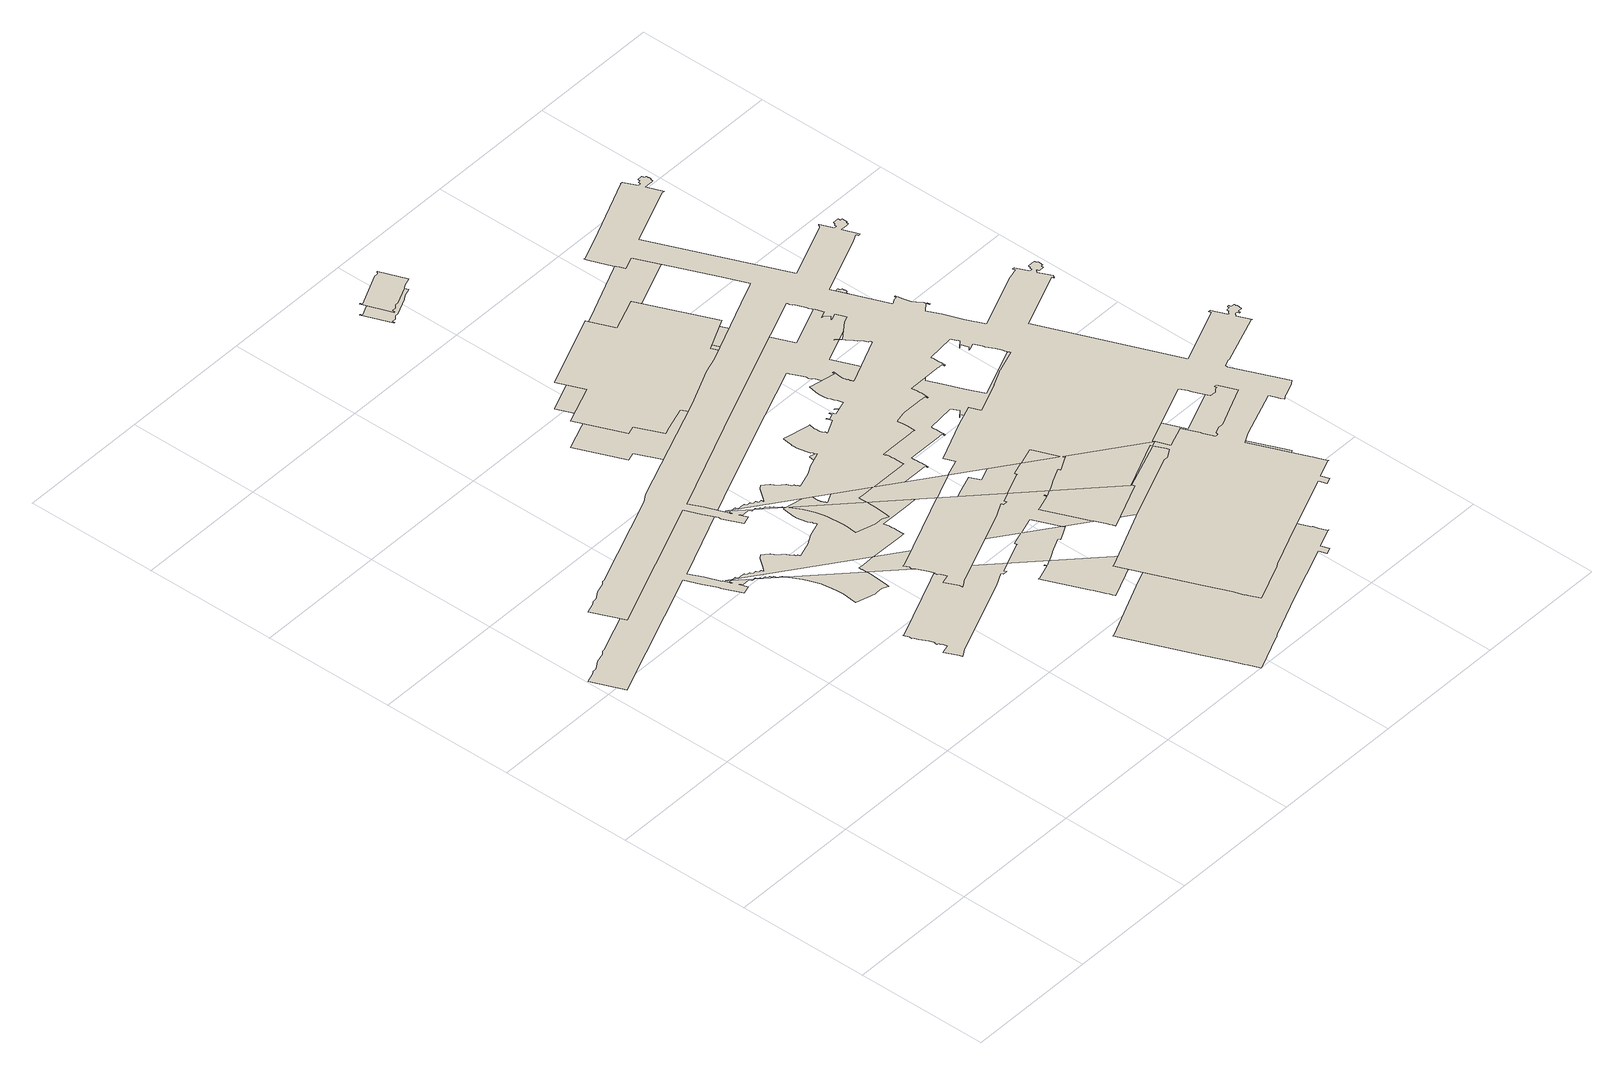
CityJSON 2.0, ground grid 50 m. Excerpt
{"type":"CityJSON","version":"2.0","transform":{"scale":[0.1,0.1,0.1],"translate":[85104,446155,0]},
"CityObjects":{
"building1":{"type":"Building","attributes":{"yearOfConstruction":"1957-01-01Z","measuredHeight":29.8,"storeysAboveGround":9},"geometry":[{"type":"MultiSurface","lod":"1.2","boundaries":[[[0,1,2,3,4,5,6,7,8,9,10,11,12,13,14,15,16,17,18,19,20,21,22,23,24,25,26,27,28,29,30,31,32,33,34,35,36,37,38,39,40,41,42,43,44,45,46,47,48,49,50,51,52,53,54,55,56,57,58,59,60,61,62,63,64,65,66,67,68,69,70,71,72,73,74,75,76,77,78,79,80,81,82,83,84,85,86,87,88,89,90,91,92,93,94,95,96,97,98,99,100,101,102,103,104,105,106,107,108,109,110,111,112,113,114,115,116,117,118,119,120,121,122,123,124,125,126,127,128,129,130,131,132,133,134,135,136,137,138,139,140,141,142,143,144,145,146,147,148,149,150,151,152,153,154,155,156,157,158,159,160,161,162,163,164,165,166,167,168,169,170,171,172,173,174,175,176,177,178,179,180,181,182,183,184,185,186,187,188,189,184,190,191,192,193,194,195,196,197,198,199,200,201,202,203,204,205,206,207,208,209,210,211,212,213,214,215,216,217,218,219,220,221,222,223,224,225,226,227,228,229,230,231,232,233,234,235,236,237,238,239,240,241,242,243,244,245,246,247,248,249,250,251,252,253,254,255,256,257,258,259,260,261,262,263,264,265,266,267,268,269,270,271,272,273,274,275,276,277,278,279,280,281,282,283,284,285,286,287,288,289,290,291,292,293,294,295,296,297,298,299,300,301,302,303,304,305,306,307,308,309,310,311,312,313,314,315,316,317,318,319,320,321,322,323,324,325,326,327,328,329,330,331,332,333,334,335,336,337,338,339,340,341,342,343,344,345,346,347,348,349,350,351,352,353,354,355,356,357,358,359,360,361,362,363,364,365,366,367,368,369,370,371,372,373,374,375,376,377,378,379,380,381,382,383,384,385,386,387,388,389,390,391,392,393,394,395,396,397,398,399,400,401,402,403,404,405,406,407,408,409,410,411,412,413,414,415,416,417,418,419,420,421,422,423,424,425,426,427,428,429,430,431,432,433,434,435,436,437,438,439,440,441,442,443,444,445,446,447,448,449,450,451,452,453,454,455,456,457,458,459,460,461,462,463,464,465,466,467,468,469,470,471,472,473,474,475,476,477,478,479,480,481,482,483,484,485,486,487,488,489,490,491,492,493,494,495,496,497,498,499,500,501,502,503,504,505,506,507,508,509,510,511,512,513,514,515,516,517,518,519,520,521,522,523,524,525,526,527,528,529,530,531,532,533,534,535,536,537,538,539,540,541,542,543,544,545,546,547,548,549,550,551,552,553,554,555,556,557,558,559,560,561,562,563,564,565,566,567,568,569,570,571,572,573,574,575,576,577,578,579,580,581,0,582,583,584,585,586,587,588,589,590,591,592,593,594,595,596,597,598,599,600,601,602,603,604,605,606,607,608,609,610,611,612,613,614,615,616,617,618,619,620,621,622,623,624,625,626,627,628,629,630,631,632,633,634,635,636,637,638,639,640,641,642,643,644,645,646,647,648,649,650,651,652,653,654,655,656,657,658,659,660,661,662,663,664,665,666,667,668,669,670,671,672,673,674,675,676,677,678,679,680,681,682,683,684,685,686,687,688,689,690,691,692,693,694,695,696,697,698,699,700,701,702,703,704,705,706,707,708,709,710,711,712,713,714,715,716,717,718,719,720,721,722,723,724,725,726,727,728,729,730,731,732,733,734,735,736,737,738,739,740,741,742,743,744,745,746,582,747,748,749,750,751,752,753,754,755,756,757,758,759,760,761,762,763,764,765,766,767,768,769,770,771,772,773,774,775,776,777,778,779,780,747]],[[781,782,783,784,785,786,787,788,789,790,791,792,793,794,795,796,797,798,799,800,801,802,803,804,805,806,807,808,809,810,811,812,813,814,815,816,817,818,819,820,821,822,823,824,825,826,827,828,829,830,831,832,833,834,835,836,837,838,839,840,841,842,843,844,845,846,847,848,849,850,851,852,853,854,855,856,857,858,859,860,861,862,863,864,865,866,867,868,869,870,871,872,873,874,875,876,877,878,879,880,881,882,883,884,885,886,887,888,889,890,891,892,893,894,895,896,897,898,899,900,901,902,903,904,905,906,907,908,909,910,911,912,913,914,915,916,917,918,919,920,921,922,923,924,925,926,927,928,929,930,931,932,933,934,935,936,937,938,939,940,941,942,943,944,945,946,947,948,949,950,951,952,953,954,955,956,957,958,959,960,961,962,963,964,965,966,967,968,969,970,965,971,972,973,974,975,976,977,978,979,980,981,982,983,984,985,986,987,988,989,990,991,992,993,994,995,996,997,998,999,1000,1001,1002,1003,1004,1005,1006,1007,1008,1009,1010,1011,1012,1013,1014,1015,1016,1017,1018,1019,1020,1021,1022,1023,1024,1025,1026,1027,1028,1029,1030,1031,1032,1033,1034,1035,1036,1037,1038,1039,1040,1041,1042,1043,1044,1045,1046,1047,1048,1049,1050,1051,1052,1053,1054,1055,1056,1057,1058,1059,1060,1061,1062,1063,1064,1065,1066,1067,1068,1069,1070,1071,1072,1073,1074,1075,1076,1077,1078,1079,1080,1081,1082,1083,1084,1085,1086,1087,1088,1089,1090,1091,1092,1093,1094,1095,1096,1097,1098,1099,1100,1101,1102,1103,1104,1105,1106,1107,1108,1109,1110,1111,1112,1113,1114,1115,1116,1117,1118,1119,1120,1121,1122,1123,1124,1125,1126,1127,1128,1129,1130,1131,1132,1133,1134,1135,1136,1137,1138,1139,1140,1141,1142,1143,1144,1145,1146,1147,1148,1149,1150,1151,1152,1153,1154,1155,1156,1157,1158,1159,1160,1161,1162,1163,1164,1165,1166,1167,1168,1169,1170,1171,1172,1173,1174,1175,1176,1177,1178,1179,1180,1181,1182,1183,1184,1185,1186,1187,1188,1189,1190,1191,1192,1193,1194,1195,1196,1197,1198,1199,1200,1201,1202,1203,1204,1205,1206,1207,1208,1209,1210,1211,1212,1213,1214,1215,1216,1217,1218,1219,1220,1221,1222,1223,1224,1225,1226,1227,1228,1229,1230,1231,1232,1233,1234,1235,1236,1237,1238,1239,1240,1241,1242,1243,1244,1245,1246,1247,1248,1249,1250,1251,1252,1253,1254,1255,1256,1257,1258,1259,1260,1261,1262,1263,1264,1265,1266,1267,1268,1269,1270,1271,1272,1273,1274,1275,1276,1277,1278,1279,1280,1281,1282,1283,1284,1285,1286,1287,1288,1289,1290,1291,1292,1293,1294,1295,1296,1297,1298,1299,1300,1301,1302,1303,1304,1305,1306,1307,1308,1309,1310,1311,1312,1313,1314,1315,1316,1317,1318,1319,1320,1321,1322,1323,1324,1325,1326,1327,1328,1329,1330,1331,1332,1333,1334,1335,1336,1337,1338,1339,1340,1341,1342,1343,1344,1345,1346,1347,1348,1349,1350,1351,1352,1353,1354,1355,1356,1357,1358,1359,1360,1361,1362,781,1363,1364,1365,1366,1367,1368,1369,1370,1371,1372,1373,1374,1375,1376,1377,1378,1379,1380,1381,1382,1383,1384,1385,1386,1387,1388,1389,1390,1391,1392,1393,1394,1395,1396,1397,1398,1399,1400,1401,1402,1403,1404,1405,1406,1407,1408,1409,1410,1411,1412,1413,1414,1415,1416,1417,1418,1419,1420,1421,1422,1423,1424,1425,1426,1427,1428,1429,1430,1431,1432,1433,1434,1435,1436,1437,1438,1439,1440,1441,1442,1443,1444,1445,1446,1447,1448,1449,1450,1451,1452,1453,1454,1455,1456,1457,1458,1459,1460,1461,1462,1463,1464,1465,1466,1467,1468,1469,1470,1471,1472,1473,1474,1475,1476,1477,1478,1479,1480,1481,1482,1483,1484,1485,1486,1487,1488,1489,1490,1491,1492,1493,1494,1495,1496,1497,1498,1499,1500,1501,1502,1503,1504,1505,1506,1507,1508,1509,1510,1511,1512,1513,1514,1515,1516,1517,1518,1519,1520,1521,1522,1523,1524,1525,1526,1527,1363,1528,1529,1530,1531,1532,1533,1534,1535,1536,1537,1538,1539,1540,1541,1542,1543,1544,1545,1546,1547,1548,1549,1550,1551,1552,1553,1554,1555,1556,1557,1558,1559,1560,1561,1528]]]}]},
"building2":{"type":"Building","attributes":{"yearOfConstruction":"2018-01-01Z","measuredHeight":11.29,"storeysAboveGround":3},"geometry":[{"type":"MultiSurface","lod":"1.2","boundaries":[[[1562,1563,1564,1565,1566,1567,1568,1569,349,348,347,1570,1571,1572,1573,1574]],[[1575,1576,1577,1578,1579,1580,1581,1582,1583,1584,1585,1586,1587,1588,1589,1590]]]}]},
"building3":{"type":"Building","attributes":{"yearOfConstruction":"2008-01-01Z","measuredHeight":4.59,"storeysAboveGround":1},"geometry":[{"type":"MultiSurface","lod":"1.2","boundaries":[[[1591,1592,1593,1594,1595,1596,1597,1598,1599,1600,1601,1602,1603,1604,1605]],[[1606,1607,1608,1609,1610,1611,1612,1613,1614,1615,1616,1617,1618,1619,1620]]]}]}
},
"vertices":[
[1601,670,0],[1789,750,0],[1792,740,0],[1812,700,0],[1815,690,0],[1781,670,0],[1780,670,0],[1764,670,0],[1763,670,0],[1498,560,0],[1274,460,0],[1271,460,0],[1269,460,0],[1384,180,0],[1423,90,0],[1438,50,0],[1439,50,0],[1443,40,0],[1460,0,0],[1462,0,0],[1604,60,0],[1605,60,0],[1621,70,0],[1622,70,0],[1784,140,0],[2007,230,0],[2018,200,0],[2041,210,0],[2030,240,0],[2102,270,0],[2105,270,0],[2104,270,0],[2103,270,0],[2091,300,0],[2085,320,0],[2084,320,0],[1997,530,0],[2035,550,0],[2217,620,0],[2226,600,0],[2232,580,0],[2238,570,0],[2254,580,0],[2256,580,0],[2305,600,0],[2321,610,0],[2235,810,0],[2237,820,0],[2265,830,0],[2268,830,0],[2455,900,0],[2457,900,0],[2463,900,0],[2440,950,0],[2450,960,0],[2451,960,0],[2453,960,0],[2455,960,0],[2456,960,0],[2458,960,0],[2460,950,0],[2461,950,0],[2463,950,0],[2465,960,0],[2466,960,0],[2468,960,0],[2470,960,0],[2471,960,0],[2473,960,0],[2474,960,0],[2476,960,0],[2477,960,0],[2478,960,0],[2479,960,0],[2480,970,0],[2481,970,0],[2482,970,0],[2482,980,0],[2481,980,0],[2480,980,0],[2479,990,0],[2478,990,0],[2477,990,0],[2475,990,0],[2474,990,0],[2473,990,0],[2471,990,0],[2469,990,0],[2468,990,0],[2466,990,0],[2464,1000,0],[2463,1000,0],[2461,1000,0],[2459,1000,0],[2458,990,0],[2456,990,0],[2454,990,0],[2453,990,0],[2451,990,0],[2450,990,0],[2448,990,0],[2447,990,0],[2446,990,0],[2445,990,0],[2444,980,0],[2443,980,0],[2442,980,0],[2432,970,0],[2408,1030,0],[2402,1030,0],[2404,1020,0],[2184,930,0],[1980,1430,0],[2200,1520,0],[2202,1510,0],[2208,1520,0],[2185,1570,0],[2195,1580,0],[2197,1570,0],[2198,1570,0],[2200,1570,0],[2201,1570,0],[2203,1570,0],[2205,1570,0],[2207,1570,0],[2208,1570,0],[2210,1570,0],[2212,1570,0],[2213,1570,0],[2215,1570,0],[2217,1570,0],[2218,1570,0],[2219,1580,0],[2221,1580,0],[2222,1580,0],[2223,1580,0],[2224,1580,0],[2225,1580,0],[2226,1580,0],[2226,1590,0],[2227,1590,0],[2227,1600,0],[2226,1600,0],[2225,1600,0],[2224,1600,0],[2223,1600,0],[2222,1610,0],[2221,1610,0],[2219,1610,0],[2218,1610,0],[2216,1610,0],[2215,1610,0],[2213,1610,0],[2212,1610,0],[2210,1610,0],[2208,1610,0],[2206,1610,0],[2205,1610,0],[2203,1610,0],[2201,1610,0],[2200,1610,0],[2198,1610,0],[2197,1610,0],[2195,1610,0],[2194,1610,0],[2192,1610,0],[2191,1600,0],[2190,1600,0],[2189,1600,0],[2188,1600,0],[2187,1600,0],[2187,1590,0],[2177,1590,0],[2155,1640,0],[2151,1640,0],[2148,1640,0],[2151,1630,0],[2115,1620,0],[2112,1620,0],[1893,1530,0],[1861,1600,0],[1835,1670,0],[1812,1720,0],[1839,1740,0],[1842,1740,0],[1845,1730,0],[1848,1730,0],[1845,1740,0],[1844,1740,0],[1843,1740,0],[1841,1740,0],[1840,1750,0],[1839,1750,0],[1831,1760,0],[1824,1770,0],[1818,1780,0],[1813,1800,0],[1810,1810,0],[1807,1830,0],[1806,1830,0],[1805,1830,0],[1805,1840,0],[1804,1840,0],[1801,1840,0],[1801,1830,0],[1798,1830,0],[1787,1830,0],[1771,1820,0],[1689,2020,0],[1908,2110,0],[1911,2110,0],[1947,2130,0],[1950,2120,0],[1953,2120,0],[1956,2120,0],[1957,2120,0],[1934,2180,0],[1944,2180,0],[1946,2180,0],[1947,2180,0],[1949,2180,0],[1950,2180,0],[1952,2180,0],[1954,2180,0],[1955,2180,0],[1957,2180,0],[1959,2180,0],[1961,2180,0],[1962,2180,0],[1964,2180,0],[1965,2180,0],[1967,2180,0],[1968,2180,0],[1970,2180,0],[1971,2190,0],[1972,2190,0],[1973,2190,0],[1974,2190,0],[1975,2190,0],[1976,2200,0],[1975,2200,0],[1975,2210,0],[1974,2210,0],[1973,2210,0],[1972,2210,0],[1971,2210,0],[1969,2210,0],[1968,2210,0],[1967,2220,0],[1965,2220,0],[1964,2220,0],[1962,2220,0],[1960,2220,0],[1959,2220,0],[1957,2220,0],[1955,2220,0],[1953,2220,0],[1952,2220,0],[1950,2220,0],[1948,2220,0],[1947,2220,0],[1945,2220,0],[1944,2220,0],[1942,2210,0],[1941,2210,0],[1940,2210,0],[1939,2210,0],[1938,2210,0],[1937,2210,0],[1936,2200,0],[1926,2200,0],[1906,2250,0],[1900,2240,0],[1901,2240,0],[1681,2150,0],[1477,2640,0],[1697,2730,0],[1699,2730,0],[1705,2730,0],[1682,2790,0],[1692,2790,0],[1694,2790,0],[1695,2790,0],[1697,2790,0],[1698,2790,0],[1700,2790,0],[1702,2790,0],[1704,2790,0],[1705,2790,0],[1707,2790,0],[1709,2790,0],[1710,2790,0],[1712,2790,0],[1714,2790,0],[1715,2790,0],[1716,2790,0],[1718,2790,0],[1719,2790,0],[1720,2800,0],[1721,2800,0],[1722,2800,0],[1723,2800,0],[1724,2800,0],[1724,2810,0],[1723,2810,0],[1722,2820,0],[1721,2820,0],[1720,2820,0],[1719,2820,0],[1718,2820,0],[1716,2820,0],[1715,2820,0],[1713,2830,0],[1712,2830,0],[1710,2830,0],[1708,2830,0],[1707,2830,0],[1705,2830,0],[1703,2830,0],[1702,2830,0],[1700,2830,0],[1698,2830,0],[1697,2830,0],[1695,2830,0],[1693,2820,0],[1692,2820,0],[1691,2820,0],[1689,2820,0],[1688,2820,0],[1687,2820,0],[1686,2820,0],[1685,2820,0],[1685,2810,0],[1684,2810,0],[1674,2810,0],[1650,2860,0],[1644,2860,0],[1645,2860,0],[1418,2760,0],[1344,2730,0],[1296,2710,0],[1297,2710,0],[1291,2710,0],[1293,2700,0],[1309,2660,0],[1325,2620,0],[1335,2600,0],[1342,2580,0],[1392,2600,0],[1511,2320,0],[1548,2230,0],[1530,2220,0],[1504,2210,0],[1197,2080,0],[1135,2060,0],[982,1990,0],[556,1820,0],[525,1800,0],[155,1650,0],[147,1650,0],[136,1640,0],[99,1630,0],[68,1610,0],[67,1610,0],[53,1610,0],[39,1600,0],[38,1600,0],[6,1590,0],[57,1470,0],[58,1470,0],[576,1680,0],[600,1620,0],[623,1570,0],[624,1560,0],[656,1490,0],[686,1500,0],[676,1530,0],[679,1530,0],[681,1520,0],[683,1520,0],[685,1520,0],[686,1520,0],[688,1520,0],[689,1520,0],[691,1520,0],[692,1520,0],[698,1520,0],[703,1520,0],[708,1520,0],[713,1520,0],[718,1510,0],[723,1510,0],[728,1510,0],[734,1510,0],[740,1500,0],[745,1500,0],[750,1490,0],[755,1490,0],[760,1490,0],[765,1480,0],[769,1480,0],[773,1470,0],[778,1470,0],[782,1460,0],[795,1450,0],[808,1430,0],[819,1410,0],[829,1390,0],[837,1370,0],[845,1350,0],[850,1330,0],[854,1310,0],[856,1290,0],[858,1270,0],[859,1250,0],[858,1230,0],[858,1220,0],[857,1210,0],[856,1210,0],[856,1200,0],[855,1200,0],[854,1190,0],[926,1170,0],[937,1170,0],[959,1170,0],[980,1160,0],[982,1160,0],[984,1180,0],[986,1200,0],[988,1220,0],[989,1240,0],[989,1260,0],[989,1280,0],[988,1280,0],[988,1290,0],[1011,1290,0],[1060,1290,0],[1069,1290,0],[1193,1290,0],[1199,1290,0],[1201,1290,0],[1205,1290,0],[1205,1320,0],[1205,1330,0],[1204,1340,0],[1204,1350,0],[1202,1360,0],[1201,1360,0],[1199,1370,0],[1239,1370,0],[1248,1370,0],[1331,1370,0],[1333,1370,0],[1349,1370,0],[1352,1370,0],[1352,1400,0],[1352,1410,0],[1351,1420,0],[1350,1430,0],[1349,1440,0],[1347,1440,0],[1388,1450,0],[1398,1450,0],[1481,1450,0],[1483,1450,0],[1498,1450,0],[1498,1440,0],[1501,1440,0],[1502,1470,0],[1501,1480,0],[1501,1490,0],[1500,1500,0],[1499,1500,0],[1498,1510,0],[1634,1510,0],[1636,1510,0],[1651,1510,0],[1651,1500,0],[1655,1500,0],[1655,1510,0],[1655,1520,0],[1654,1530,0],[1654,1540,0],[1654,1550,0],[1653,1550,0],[1653,1560,0],[1652,1560,0],[1761,1570,0],[1770,1550,0],[1771,1550,0],[1775,1540,0],[1748,1520,0],[1749,1520,0],[1760,1530,0],[1771,1500,0],[1760,1490,0],[1762,1490,0],[1789,1500,0],[1804,1470,0],[1805,1460,0],[1810,1450,0],[1811,1450,0],[1816,1440,0],[1821,1430,0],[1829,1410,0],[1830,1400,0],[1835,1390,0],[1836,1390,0],[1839,1380,0],[1752,1350,0],[1751,1350,0],[1748,1350,0],[1749,1350,0],[1689,1320,0],[1686,1320,0],[1687,1320,0],[1565,1270,0],[1548,1310,0],[1467,1280,0],[1308,1210,0],[1325,1170,0],[1323,1170,0],[1263,1150,0],[835,970,0],[834,970,0],[831,970,0],[840,950,0],[841,950,0],[838,940,0],[839,940,0],[842,940,0],[850,920,0],[865,890,0],[873,870,0],[870,870,0],[871,860,0],[875,860,0],[879,850,0],[882,850,0],[881,850,0],[886,830,0],[854,820,0],[877,770,0],[878,760,0],[896,770,0],[910,780,0],[909,780,0],[912,780,0],[911,780,0],[1207,900,0],[1263,930,0],[1267,920,0],[1282,920,0],[1278,930,0],[1400,980,0],[1401,980,0],[1404,980,0],[1403,990,0],[1494,1020,0],[1521,1030,0],[1566,920,0],[1569,920,0],[1550,910,0],[1512,890,0],[1509,900,0],[1443,870,0],[1446,870,0],[1389,840,0],[1386,850,0],[1383,850,0],[1386,840,0],[1326,820,0],[1324,820,0],[1321,820,0],[1388,660,0],[1393,650,0],[1410,610,0],[1414,600,0],[1417,590,0],[1421,580,0],[1608,660,0],[1604,670,0],[655,1580,0],[653,1580,0],[631,1640,0],[607,1690,0],[963,1840,0],[1252,1960,0],[1549,2080,0],[1552,2080,0],[1553,2070,0],[1558,2060,0],[1559,2060,0],[1577,2020,0],[1577,2010,0],[1578,2010,0],[1583,2000,0],[1584,2000,0],[1589,1990,0],[1599,1960,0],[1571,1950,0],[1572,1950,0],[1583,1950,0],[1595,1930,0],[1584,1920,0],[1585,1920,0],[1613,1930,0],[1627,1890,0],[1602,1880,0],[1536,1830,0],[1519,1850,0],[1516,1850,0],[1528,1840,0],[1539,1820,0],[1550,1810,0],[1561,1790,0],[1571,1780,0],[1580,1760,0],[1582,1760,0],[1583,1760,0],[1584,1760,0],[1585,1760,0],[1586,1760,0],[1587,1750,0],[1589,1750,0],[1405,1670,0],[1403,1680,0],[1402,1680,0],[1401,1680,0],[1400,1680,0],[1399,1690,0],[1398,1690,0],[1397,1690,0],[1396,1700,0],[1394,1700,0],[1393,1710,0],[1393,1720,0],[1394,1730,0],[1395,1740,0],[1397,1750,0],[1393,1750,0],[1392,1740,0],[1294,1760,0],[1296,1760,0],[1292,1760,0],[1287,1730,0],[1285,1720,0],[1285,1710,0],[1286,1690,0],[1288,1680,0],[1292,1670,0],[1296,1660,0],[1301,1650,0],[1307,1630,0],[1248,1610,0],[1243,1620,0],[1239,1630,0],[1238,1630,0],[1236,1630,0],[1238,1620,0],[1214,1610,0],[1212,1620,0],[1211,1620,0],[1210,1620,0],[1213,1610,0],[1218,1600,0],[1160,1570,0],[1159,1580,0],[1158,1580,0],[1157,1580,0],[1156,1580,0],[1153,1590,0],[1151,1590,0],[1150,1600,0],[1149,1600,0],[1149,1610,0],[1149,1620,0],[1153,1640,0],[1149,1640,0],[1148,1640,0],[1050,1660,0],[1052,1660,0],[1049,1660,0],[1047,1660,0],[1045,1650,0],[1044,1640,0],[1043,1630,0],[1042,1620,0],[1041,1620,0],[1041,1610,0],[1041,1600,0],[1043,1590,0],[1045,1580,0],[1047,1570,0],[1050,1560,0],[1053,1550,0],[1056,1550,0],[1057,1540,0],[1058,1540,0],[1059,1540,0],[1063,1530,0],[1005,1510,0],[970,1490,0],[910,1470,0],[909,1470,0],[906,1480,0],[904,1480,0],[902,1480,0],[900,1490,0],[897,1490,0],[895,1490,0],[885,1510,0],[875,1520,0],[864,1530,0],[853,1550,0],[841,1560,0],[829,1570,0],[816,1560,0],[793,1530,0],[777,1510,0],[776,1510,0],[774,1520,0],[773,1520,0],[772,1520,0],[770,1520,0],[769,1520,0],[764,1520,0],[759,1530,0],[753,1530,0],[748,1530,0],[742,1540,0],[737,1540,0],[731,1540,0],[725,1550,0],[719,1550,0],[712,1550,0],[706,1550,0],[700,1550,0],[694,1560,0],[689,1560,0],[683,1560,0],[677,1560,0],[672,1560,0],[666,1560,0],[668,1550,0],[665,1550,0],[663,1560,0],[1813,750,0],[1809,760,0],[2054,860,0],[2058,850,0],[2068,830,0],[2071,820,0],[2080,800,0],[2093,770,0],[2097,760,0],[2103,760,0],[2104,760,0],[2116,760,0],[2118,760,0],[2131,770,0],[2133,770,0],[2139,770,0],[2138,780,0],[2148,780,0],[2177,710,0],[2086,670,0],[2018,640,0],[2016,640,0],[2001,640,0],[2000,640,0],[1972,630,0],[1970,620,0],[1958,620,0],[1953,630,0],[1941,660,0],[1940,670,0],[1913,730,0],[1911,730,0],[1836,700,0],[1832,700,0],[1601,670,298],[1789,750,298],[1792,740,298],[1812,700,298],[1815,690,298],[1781,670,298],[1780,670,298],[1764,670,298],[1763,670,298],[1498,560,298],[1274,460,298],[1271,460,298],[1269,460,298],[1384,180,298],[1423,90,298],[1438,50,298],[1439,50,298],[1443,40,298],[1460,0,298],[1462,0,298],[1604,60,298],[1605,60,298],[1621,70,298],[1622,70,298],[1784,140,298],[2007,230,298],[2018,200,298],[2041,210,298],[2030,240,298],[2102,270,298],[2105,270,298],[2104,270,298],[2103,270,298],[2091,300,298],[2085,320,298],[2084,320,298],[1997,530,298],[2035,550,298],[2217,620,298],[2226,600,298],[2232,580,298],[2238,570,298],[2254,580,298],[2256,580,298],[2305,600,298],[2321,610,298],[2235,810,298],[2237,820,298],[2265,830,298],[2268,830,298],[2455,900,298],[2457,900,298],[2463,900,298],[2440,950,298],[2450,960,298],[2451,960,298],[2453,960,298],[2455,960,298],[2456,960,298],[2458,960,298],[2460,950,298],[2461,950,298],[2463,950,298],[2465,960,298],[2466,960,298],[2468,960,298],[2470,960,298],[2471,960,298],[2473,960,298],[2474,960,298],[2476,960,298],[2477,960,298],[2478,960,298],[2479,960,298],[2480,970,298],[2481,970,298],[2482,970,298],[2482,980,298],[2481,980,298],[2480,980,298],[2479,990,298],[2478,990,298],[2477,990,298],[2475,990,298],[2474,990,298],[2473,990,298],[2471,990,298],[2469,990,298],[2468,990,298],[2466,990,298],[2464,1000,298],[2463,1000,298],[2461,1000,298],[2459,1000,298],[2458,990,298],[2456,990,298],[2454,990,298],[2453,990,298],[2451,990,298],[2450,990,298],[2448,990,298],[2447,990,298],[2446,990,298],[2445,990,298],[2444,980,298],[2443,980,298],[2442,980,298],[2432,970,298],[2408,1030,298],[2402,1030,298],[2404,1020,298],[2184,930,298],[1980,1430,298],[2200,1520,298],[2202,1510,298],[2208,1520,298],[2185,1570,298],[2195,1580,298],[2197,1570,298],[2198,1570,298],[2200,1570,298],[2201,1570,298],[2203,1570,298],[2205,1570,298],[2207,1570,298],[2208,1570,298],[2210,1570,298],[2212,1570,298],[2213,1570,298],[2215,1570,298],[2217,1570,298],[2218,1570,298],[2219,1580,298],[2221,1580,298],[2222,1580,298],[2223,1580,298],[2224,1580,298],[2225,1580,298],[2226,1580,298],[2226,1590,298],[2227,1590,298],[2227,1600,298],[2226,1600,298],[2225,1600,298],[2224,1600,298],[2223,1600,298],[2222,1610,298],[2221,1610,298],[2219,1610,298],[2218,1610,298],[2216,1610,298],[2215,1610,298],[2213,1610,298],[2212,1610,298],[2210,1610,298],[2208,1610,298],[2206,1610,298],[2205,1610,298],[2203,1610,298],[2201,1610,298],[2200,1610,298],[2198,1610,298],[2197,1610,298],[2195,1610,298],[2194,1610,298],[2192,1610,298],[2191,1600,298],[2190,1600,298],[2189,1600,298],[2188,1600,298],[2187,1600,298],[2187,1590,298],[2177,1590,298],[2155,1640,298],[2151,1640,298],[2148,1640,298],[2151,1630,298],[2115,1620,298],[2112,1620,298],[1893,1530,298],[1861,1600,298],[1835,1670,298],[1812,1720,298],[1839,1740,298],[1842,1740,298],[1845,1730,298],[1848,1730,298],[1845,1740,298],[1844,1740,298],[1843,1740,298],[1841,1740,298],[1840,1750,298],[1839,1750,298],[1831,1760,298],[1824,1770,298],[1818,1780,298],[1813,1800,298],[1810,1810,298],[1807,1830,298],[1806,1830,298],[1805,1830,298],[1805,1840,298],[1804,1840,298],[1801,1840,298],[1801,1830,298],[1798,1830,298],[1787,1830,298],[1771,1820,298],[1689,2020,298],[1908,2110,298],[1911,2110,298],[1947,2130,298],[1950,2120,298],[1953,2120,298],[1956,2120,298],[1957,2120,298],[1934,2180,298],[1944,2180,298],[1946,2180,298],[1947,2180,298],[1949,2180,298],[1950,2180,298],[1952,2180,298],[1954,2180,298],[1955,2180,298],[1957,2180,298],[1959,2180,298],[1961,2180,298],[1962,2180,298],[1964,2180,298],[1965,2180,298],[1967,2180,298],[1968,2180,298],[1970,2180,298],[1971,2190,298],[1972,2190,298],[1973,2190,298],[1974,2190,298],[1975,2190,298],[1976,2200,298],[1975,2200,298],[1975,2210,298],[1974,2210,298],[1973,2210,298],[1972,2210,298],[1971,2210,298],[1969,2210,298],[1968,2210,298],[1967,2220,298],[1965,2220,298],[1964,2220,298],[1962,2220,298],[1960,2220,298],[1959,2220,298],[1957,2220,298],[1955,2220,298],[1953,2220,298],[1952,2220,298],[1950,2220,298],[1948,2220,298],[1947,2220,298],[1945,2220,298],[1944,2220,298],[1942,2210,298],[1941,2210,298],[1940,2210,298],[1939,2210,298],[1938,2210,298],[1937,2210,298],[1936,2200,298],[1926,2200,298],[1906,2250,298],[1900,2240,298],[1901,2240,298],[1681,2150,298],[1477,2640,298],[1697,2730,298],[1699,2730,298],[1705,2730,298],[1682,2790,298],[1692,2790,298],[1694,2790,298],[1695,2790,298],[1697,2790,298],[1698,2790,298],[1700,2790,298],[1702,2790,298],[1704,2790,298],[1705,2790,298],[1707,2790,298],[1709,2790,298],[1710,2790,298],[1712,2790,298],[1714,2790,298],[1715,2790,298],[1716,2790,298],[1718,2790,298],[1719,2790,298],[1720,2800,298],[1721,2800,298],[1722,2800,298],[1723,2800,298],[1724,2800,298],[1724,2810,298],[1723,2810,298],[1722,2820,298],[1721,2820,298],[1720,2820,298],[1719,2820,298],[1718,2820,298],[1716,2820,298],[1715,2820,298],[1713,2830,298],[1712,2830,298],[1710,2830,298],[1708,2830,298],[1707,2830,298],[1705,2830,298],[1703,2830,298],[1702,2830,298],[1700,2830,298],[1698,2830,298],[1697,2830,298],[1695,2830,298],[1693,2820,298],[1692,2820,298],[1691,2820,298],[1689,2820,298],[1688,2820,298],[1687,2820,298],[1686,2820,298],[1685,2820,298],[1685,2810,298],[1684,2810,298],[1674,2810,298],[1650,2860,298],[1644,2860,298],[1645,2860,298],[1418,2760,298],[1344,2730,298],[1296,2710,298],[1297,2710,298],[1291,2710,298],[1293,2700,298],[1309,2660,298],[1325,2620,298],[1335,2600,298],[1342,2580,298],[1392,2600,298],[1511,2320,298],[1548,2230,298],[1530,2220,298],[1504,2210,298],[1197,2080,298],[1135,2060,298],[982,1990,298],[556,1820,298],[525,1800,298],[155,1650,298],[147,1650,298],[136,1640,298],[99,1630,298],[68,1610,298],[67,1610,298],[53,1610,298],[39,1600,298],[38,1600,298],[6,1590,298],[57,1470,298],[58,1470,298],[576,1680,298],[600,1620,298],[623,1570,298],[624,1560,298],[656,1490,298],[686,1500,298],[676,1530,298],[679,1530,298],[681,1520,298],[683,1520,298],[685,1520,298],[686,1520,298],[688,1520,298],[689,1520,298],[691,1520,298],[692,1520,298],[698,1520,298],[703,1520,298],[708,1520,298],[713,1520,298],[718,1510,298],[723,1510,298],[728,1510,298],[734,1510,298],[740,1500,298],[745,1500,298],[750,1490,298],[755,1490,298],[760,1490,298],[765,1480,298],[769,1480,298],[773,1470,298],[778,1470,298],[782,1460,298],[795,1450,298],[808,1430,298],[819,1410,298],[829,1390,298],[837,1370,298],[845,1350,298],[850,1330,298],[854,1310,298],[856,1290,298],[858,1270,298],[859,1250,298],[858,1230,298],[858,1220,298],[857,1210,298],[856,1210,298],[856,1200,298],[855,1200,298],[854,1190,298],[926,1170,298],[937,1170,298],[959,1170,298],[980,1160,298],[982,1160,298],[984,1180,298],[986,1200,298],[988,1220,298],[989,1240,298],[989,1260,298],[989,1280,298],[988,1280,298],[988,1290,298],[1011,1290,298],[1060,1290,298],[1069,1290,298],[1193,1290,298],[1199,1290,298],[1201,1290,298],[1205,1290,298],[1205,1320,298],[1205,1330,298],[1204,1340,298],[1204,1350,298],[1202,1360,298],[1201,1360,298],[1199,1370,298],[1239,1370,298],[1248,1370,298],[1331,1370,298],[1333,1370,298],[1349,1370,298],[1352,1370,298],[1352,1400,298],[1352,1410,298],[1351,1420,298],[1350,1430,298],[1349,1440,298],[1347,1440,298],[1388,1450,298],[1398,1450,298],[1481,1450,298],[1483,1450,298],[1498,1450,298],[1498,1440,298],[1501,1440,298],[1502,1470,298],[1501,1480,298],[1501,1490,298],[1500,1500,298],[1499,1500,298],[1498,1510,298],[1634,1510,298],[1636,1510,298],[1651,1510,298],[1651,1500,298],[1655,1500,298],[1655,1510,298],[1655,1520,298],[1654,1530,298],[1654,1540,298],[1654,1550,298],[1653,1550,298],[1653,1560,298],[1652,1560,298],[1761,1570,298],[1770,1550,298],[1771,1550,298],[1775,1540,298],[1748,1520,298],[1749,1520,298],[1760,1530,298],[1771,1500,298],[1760,1490,298],[1762,1490,298],[1789,1500,298],[1804,1470,298],[1805,1460,298],[1810,1450,298],[1811,1450,298],[1816,1440,298],[1821,1430,298],[1829,1410,298],[1830,1400,298],[1835,1390,298],[1836,1390,298],[1839,1380,298],[1752,1350,298],[1751,1350,298],[1748,1350,298],[1749,1350,298],[1689,1320,298],[1686,1320,298],[1687,1320,298],[1565,1270,298],[1548,1310,298],[1467,1280,298],[1308,1210,298],[1325,1170,298],[1323,1170,298],[1263,1150,298],[835,970,298],[834,970,298],[831,970,298],[840,950,298],[841,950,298],[838,940,298],[839,940,298],[842,940,298],[850,920,298],[865,890,298],[873,870,298],[870,870,298],[871,860,298],[875,860,298],[879,850,298],[882,850,298],[881,850,298],[886,830,298],[854,820,298],[877,770,298],[878,760,298],[896,770,298],[910,780,298],[909,780,298],[912,780,298],[911,780,298],[1207,900,298],[1263,930,298],[1267,920,298],[1282,920,298],[1278,930,298],[1400,980,298],[1401,980,298],[1404,980,298],[1403,990,298],[1494,1020,298],[1521,1030,298],[1566,920,298],[1569,920,298],[1550,910,298],[1512,890,298],[1509,900,298],[1443,870,298],[1446,870,298],[1389,840,298],[1386,850,298],[1383,850,298],[1386,840,298],[1326,820,298],[1324,820,298],[1321,820,298],[1388,660,298],[1393,650,298],[1410,610,298],[1414,600,298],[1417,590,298],[1421,580,298],[1608,660,298],[1604,670,298],[655,1580,298],[653,1580,298],[631,1640,298],[607,1690,298],[963,1840,298],[1252,1960,298],[1549,2080,298],[1552,2080,298],[1553,2070,298],[1558,2060,298],[1559,2060,298],[1577,2020,298],[1577,2010,298],[1578,2010,298],[1583,2000,298],[1584,2000,298],[1589,1990,298],[1599,1960,298],[1571,1950,298],[1572,1950,298],[1583,1950,298],[1595,1930,298],[1584,1920,298],[1585,1920,298],[1613,1930,298],[1627,1890,298],[1602,1880,298],[1536,1830,298],[1519,1850,298],[1516,1850,298],[1528,1840,298],[1539,1820,298],[1550,1810,298],[1561,1790,298],[1571,1780,298],[1580,1760,298],[1582,1760,298],[1583,1760,298],[1584,1760,298],[1585,1760,298],[1586,1760,298],[1587,1750,298],[1589,1750,298],[1405,1670,298],[1403,1680,298],[1402,1680,298],[1401,1680,298],[1400,1680,298],[1399,1690,298],[1398,1690,298],[1397,1690,298],[1396,1700,298],[1394,1700,298],[1393,1710,298],[1393,1720,298],[1394,1730,298],[1395,1740,298],[1397,1750,298],[1393,1750,298],[1392,1740,298],[1294,1760,298],[1296,1760,298],[1292,1760,298],[1287,1730,298],[1285,1720,298],[1285,1710,298],[1286,1690,298],[1288,1680,298],[1292,1670,298],[1296,1660,298],[1301,1650,298],[1307,1630,298],[1248,1610,298],[1243,1620,298],[1239,1630,298],[1238,1630,298],[1236,1630,298],[1238,1620,298],[1214,1610,298],[1212,1620,298],[1211,1620,298],[1210,1620,298],[1213,1610,298],[1218,1600,298],[1160,1570,298],[1159,1580,298],[1158,1580,298],[1157,1580,298],[1156,1580,298],[1153,1590,298],[1151,1590,298],[1150,1600,298],[1149,1600,298],[1149,1610,298],[1149,1620,298],[1153,1640,298],[1149,1640,298],[1148,1640,298],[1050,1660,298],[1052,1660,298],[1049,1660,298],[1047,1660,298],[1045,1650,298],[1044,1640,298],[1043,1630,298],[1042,1620,298],[1041,1620,298],[1041,1610,298],[1041,1600,298],[1043,1590,298],[1045,1580,298],[1047,1570,298],[1050,1560,298],[1053,1550,298],[1056,1550,298],[1057,1540,298],[1058,1540,298],[1059,1540,298],[1063,1530,298],[1005,1510,298],[970,1490,298],[910,1470,298],[909,1470,298],[906,1480,298],[904,1480,298],[902,1480,298],[900,1490,298],[897,1490,298],[895,1490,298],[885,1510,298],[875,1520,298],[864,1530,298],[853,1550,298],[841,1560,298],[829,1570,298],[816,1560,298],[793,1530,298],[777,1510,298],[776,1510,298],[774,1520,298],[773,1520,298],[772,1520,298],[770,1520,298],[769,1520,298],[764,1520,298],[759,1530,298],[753,1530,298],[748,1530,298],[742,1540,298],[737,1540,298],[731,1540,298],[725,1550,298],[719,1550,298],[712,1550,298],[706,1550,298],[700,1550,298],[694,1560,298],[689,1560,298],[683,1560,298],[677,1560,298],[672,1560,298],[666,1560,298],[668,1550,298],[665,1550,298],[663,1560,298],[1813,750,298],[1809,760,298],[2054,860,298],[2058,850,298],[2068,830,298],[2071,820,298],[2080,800,298],[2093,770,298],[2097,760,298],[2103,760,298],[2104,760,298],[2116,760,298],[2118,760,298],[2131,770,298],[2133,770,298],[2139,770,298],[2138,780,298],[2148,780,298],[2177,710,298],[2086,670,298],[2018,640,298],[2016,640,298],[2001,640,298],[2000,640,298],[1972,630,298],[1970,620,298],[1958,620,298],[1953,630,298],[1941,660,298],[1940,670,298],[1913,730,298],[1911,730,298],[1836,700,298],[1832,700,298],
[902,2190,0],[934,2200,0],[979,2100,0],[1007,2110,0],[1097,2140,0],[1134,2060,0],[1422,2170,0],[1385,2260,0],[1266,2550,0],[1224,2650,0],[936,2530,0],[978,2430,0],[827,2370,0],[902,2190,113],[934,2200,113],[979,2100,113],[1007,2110,113],[1097,2140,113],[1134,2060,113],[1422,2170,113],[1385,2260,113],[1511,2320,113],[1392,2600,113],[1342,2580,113],[1266,2550,113],[1224,2650,113],[936,2530,113],[978,2430,113],[827,2370,113],
[1021,3350,0],[1007,3350,0],[878,3290,0],[876,3300,0],[873,3300,0],[915,3190,0],[918,3190,0],[917,3200,0],[931,3200,0],[944,3210,0],[957,3210,0],[1023,3240,0],[1036,3250,0],[1069,3260,0],[1029,3360,0],[1021,3350,46],[1007,3350,46],[878,3290,46],[876,3300,46],[873,3300,46],[915,3190,46],[918,3190,46],[917,3200,46],[931,3200,46],[944,3210,46],[957,3210,46],[1023,3240,46],[1036,3250,46],[1069,3260,46],[1029,3360,46]
]}
